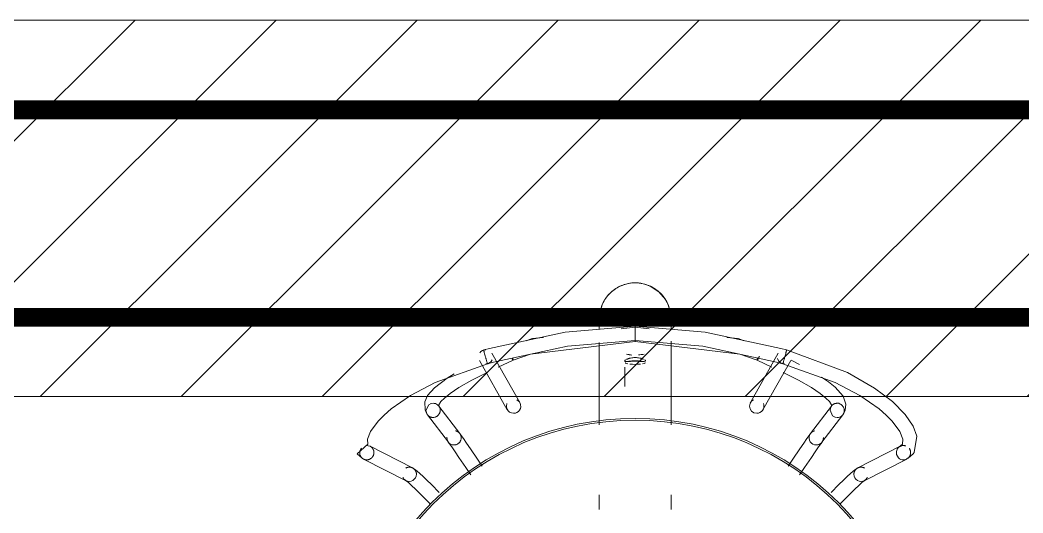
# Model space of a CAD drawing. Header units: millimetres. Extents: x -81374 to 485233, y -39075 to 157313.
# Drawn here: x 39264 to 40062, y -9991 to -9598 of the extents above; entities that cross this region are included whole.
import ezdxf
from ezdxf.enums import TextEntityAlignment as Align

# ---------------------------------------------------------------- set-up
doc = ezdxf.new("R2010")
doc.units = ezdxf.units.MM
doc.linetypes.add('HIDDEN', pattern=[0.375, 0.25, -0.125])
for name, color, linetype, lineweight in [('CB-AC CABLE TRAY', 213, 'Continuous', 15), ('COPPER PIPE ', 4, 'Continuous', 30), ('G-IMPT', 8, 'Continuous', 5)]:
    doc.layers.add(name, color=color, linetype=linetype, lineweight=lineweight)
doc.layers.add('M-HVAC VRV PIPE', color=152, linetype='Continuous')
doc.styles.get("Standard").update_dxf_attribs({"font": 'arial.ttf'})

# ---------------------------------------------------------------- blocks, each defined once
blk = doc.blocks.new('floor plan 1')
at = {"layer": 'G-IMPT', "color": 8, "ltscale": 500}
for p, q in [((18388.75, -29098.9, 0), (18388.75, -29087.24, 0)), ((18445.95, -29087.24, 0), (18445.95, -29098.9, 0)), ((18245.89, -29100.12, 0), (18252.4, -29093.6, 0)), ((18252.4, -29093.6, 0), (18254.36, -29091.58, 0)), ((18582.31, -29093.6, 0), (18580.35, -29091.58, 0)), ((18588.82, -29100.12, 0), (18582.31, -29093.6, 0)), ((18239.02, -29106.72, 0), (18242.65, -29103.29, 0)), ((18242.65, -29103.29, 0), (18245.89, -29100.12, 0)), ((18255.09, -29107.12, 0), (18261.35, -29100.81, 0)), ((18579.62, -29107.12, 0), (18573.36, -29100.81, 0)), ((18592.06, -29103.29, 0), (18588.82, -29100.12, 0)), ((18595.69, -29106.72, 0), (18592.06, -29103.29, 0)), ((18201.14, -29127.41, 0), (18234.94, -29110.18, 0)), ((18233.3, -29111.52, 0), (18232.84, -29112.08, 0)), ((18233.67, -29111.08, 0), (18233.3, -29111.52, 0)), ((18234.8, -29110.26, 0), (18233.67, -29111.08, 0)), ((18234.43, -29110.47, 0), (18236.56, -29108.9, 0)), ((18236.15, -29109.73, 0), (18234.8, -29110.26, 0)), ((18237.59, -29109.58, 0), (18236.15, -29109.73, 0)), ((18236.56, -29108.9, 0), (18239.02, -29106.72, 0)), ((18239.03, -29109.8, 0), (18237.59, -29109.58, 0)), ((18240.38, -29110.38, 0), (18239.03, -29109.8, 0)), ((18241.53, -29111.29, 0), (18240.38, -29110.38, 0)), ((18242.43, -29112.46, 0), (18241.53, -29111.29, 0)), ((18248.86, -29113.18, 0), (18251.45, -29110.69, 0)), ((18251.45, -29110.69, 0), (18255.09, -29107.12, 0)), ((18583.26, -29110.69, 0), (18579.62, -29107.12, 0)), ((18585.85, -29113.18, 0), (18583.26, -29110.69, 0)), ((18593.18, -29111.29, 0), (18592.28, -29112.46, 0)), ((18594.33, -29110.38, 0), (18593.18, -29111.29, 0)), ((18595.68, -29109.8, 0), (18594.33, -29110.38, 0)), ((18597.12, -29109.58, 0), (18595.68, -29109.8, 0)), ((18598.15, -29108.9, 0), (18595.69, -29106.72, 0)), ((18598.55, -29109.73, 0), (18597.12, -29109.58, 0)), ((18600.27, -29110.47, 0), (18598.15, -29108.9, 0)), ((18599.91, -29110.26, 0), (18598.55, -29109.73, 0)), ((18599.77, -29110.18, 0), (18633.57, -29127.41, 0)), ((18601.04, -29111.08, 0), (18599.91, -29110.26, 0)), ((18601.41, -29111.52, 0), (18601.04, -29111.08, 0)), ((18601.87, -29112.08, 0), (18601.41, -29111.52, 0)), ((18232.84, -29112.08, 0), (18232.41, -29112.81, 0)), ((18241.25, -29119.7, 0), (18242.44, -29118.87, 0)), ((18242.99, -29113.82, 0), (18242.43, -29112.46, 0)), ((18242.44, -29118.87, 0), (18245.55, -29116.24, 0)), ((18243.19, -29115.27, 0), (18242.99, -29113.82, 0)), ((18245.55, -29116.24, 0), (18248.86, -29113.18, 0)), ((18282.58, -29120.65, 0), (18286.54, -29114.79, 0)), ((18552.13, -29120.66, 0), (18548.17, -29114.79, 0)), ((18589.15, -29116.24, 0), (18585.85, -29113.18, 0)), ((18592.27, -29118.87, 0), (18589.15, -29116.24, 0)), ((18591.72, -29113.82, 0), (18591.52, -29115.27, 0)), ((18592.28, -29112.46, 0), (18591.72, -29113.82, 0)), ((18593.45, -29119.7, 0), (18592.27, -29118.87, 0)), ((18602.3, -29112.81, 0), (18601.87, -29112.08, 0)), ((18199.86, -29128.31, 0), (18200.93, -29127.53, 0)), ((18200.93, -29127.53, 0), (18202.17, -29127.01, 0)), ((18202.17, -29127.01, 0), (18203.49, -29126.81, 0)), ((18203.49, -29126.81, 0), (18204.81, -29126.93, 0)), ((18204.81, -29126.93, 0), (18205.78, -29127.14, 0)), ((18205.78, -29127.14, 0), (18206.83, -29127.66, 0)), ((18240.15, -29120.37, 0), (18206.34, -29137.6, 0)), ((18240.65, -29120.08, 0), (18241.25, -29119.7, 0)), ((18277.04, -29128.8, 0), (18282.58, -29120.65, 0)), ((18286.27, -29135.56, 0), (18291.91, -29127.27, 0)), ((18291.91, -29127.27, 0), (18295.64, -29121.77, 0)), ((18542.8, -29127.28, 0), (18539.07, -29121.77, 0)), ((18548.44, -29135.57, 0), (18542.8, -29127.28, 0)), ((18557.67, -29128.8, 0), (18552.13, -29120.66, 0)), ((18594.06, -29120.08, 0), (18593.45, -29119.7, 0)), ((18628.37, -29137.6, 0), (18594.56, -29120.37, 0)), ((18193.06, -29145.81, 0), (18195.27, -29132.56, 0)), ((18195.27, -29132.56, 0), (18196.04, -29131.67, 0)), ((18199.96, -29128.22, 0), (18196.04, -29131.67, 0)), ((18206.83, -29127.66, 0), (18207.64, -29128.44, 0)), ((18207.64, -29128.44, 0), (18208.56, -29129.62, 0)), ((18208.73, -29135.23, 0), (18208.24, -29136.01, 0)), ((18208.56, -29129.62, 0), (18209.19, -29131.09, 0)), ((18209.1, -29134.37, 0), (18208.73, -29135.23, 0)), ((18209.32, -29133.45, 0), (18209.1, -29134.37, 0)), ((18209.19, -29131.09, 0), (18209.39, -29132.5, 0)), ((18209.39, -29132.5, 0), (18209.32, -29133.45, 0)), ((18271.34, -29137.08, 0), (18273.99, -29133.26, 0)), ((18273.99, -29133.26, 0), (18277.04, -29128.8, 0)), ((18283.17, -29140.09, 0), (18286.27, -29135.56, 0)), ((18551.55, -29140.1, 0), (18548.44, -29135.57, 0)), ((18560.73, -29133.26, 0), (18557.67, -29128.8, 0)), ((18563.37, -29137.08, 0), (18560.73, -29133.26, 0)), ((18638.67, -29131.67, 0), (18630.25, -29139.4, 0)), ((18638.67, -29131.67, 0), (18634.75, -29128.22, 0)), ((18634.85, -29128.31, 0), (18635.38, -29128.88, 0)), ((18635.38, -29128.88, 0), (18635.81, -29129.51, 0)), ((18636.49, -29133.99, 0), (18635.62, -29135.95, 0)), ((18635.81, -29129.51, 0), (18636.16, -29130.21, 0)), ((18636.16, -29130.21, 0), (18636.42, -29130.95, 0)), ((18636.42, -29130.95, 0), (18636.57, -29131.73, 0)), ((18636.62, -29132.51, 0), (18636.49, -29133.99, 0)), ((18636.57, -29131.73, 0), (18636.62, -29132.51, 0)), ((18204.25, -29143.36, 0), (18204.46, -29139.4, 0)), ((18206.68, -29149.36, 0), (18204.25, -29143.36, 0)), ((18207.48, -29136.83, 0), (18204.46, -29139.4, 0)), ((18208.24, -29136.01, 0), (18207.62, -29136.7, 0)), ((18251.95, -29162.77, 0), (18268.62, -29140.89, 0)), ((18268.58, -29140.95, 0), (18271.34, -29137.08, 0)), ((18274.57, -29138.87, 0), (18273.19, -29138.68, 0)), ((18275.86, -29139.4, 0), (18274.57, -29138.87, 0)), ((18277, -29140.21, 0), (18275.86, -29139.4, 0)), ((18277.91, -29141.27, 0), (18277, -29140.21, 0)), ((18278.53, -29142.53, 0), (18277.91, -29141.27, 0)), ((18278.84, -29143.88, 0), (18278.53, -29142.53, 0)), ((18280.58, -29143.82, 0), (18283.17, -29140.09, 0)), ((18554.13, -29143.83, 0), (18551.55, -29140.1, 0)), ((18562.23, -29138.72, 0), (18561.52, -29138.68, 0)), ((18562.92, -29138.83, 0), (18562.23, -29138.72, 0)), ((18563.59, -29139.03, 0), (18562.92, -29138.83, 0)), ((18566.13, -29140.95, 0), (18563.37, -29137.08, 0)), ((18564.23, -29139.31, 0), (18563.59, -29139.03, 0)), ((18564.83, -29139.67, 0), (18564.23, -29139.31, 0)), ((18565.38, -29140.12, 0), (18564.83, -29139.67, 0)), ((18565.87, -29140.62, 0), (18565.38, -29140.12, 0)), ((18566.23, -29141.08, 0), (18565.87, -29140.62, 0)), ((18566.09, -29140.89, 0), (18582.76, -29162.77, 0)), ((18566.76, -29142.07, 0), (18566.23, -29141.08, 0)), ((18567.15, -29143.4, 0), (18566.76, -29142.07, 0)), ((18567.18, -29144.77, 0), (18567.15, -29143.4, 0)), ((18628.34, -29137.59, 0), (18627.09, -29136.7, 0)), ((18628.03, -29149.36, 0), (18630.46, -29143.36, 0)), ((18629.81, -29138.1, 0), (18628.34, -29137.59, 0)), ((18631.36, -29138.19, 0), (18629.81, -29138.1, 0)), ((18630.46, -29143.36, 0), (18630.25, -29139.4, 0)), ((18635.62, -29135.95, 0), (18635.34, -29136.11, 0)), ((18196.05, -29153.76, 0), (18193.06, -29145.81, 0)), ((18212.79, -29157.6, 0), (18206.68, -29149.36, 0)), ((18277.76, -29147.77, 0), (18261.06, -29169.69, 0)), ((18274.43, -29149.87, 0), (18275.04, -29149.71, 0)), ((18275.04, -29149.71, 0), (18275.62, -29149.49, 0)), ((18275.62, -29149.49, 0), (18276.17, -29149.2, 0)), ((18276.17, -29149.2, 0), (18276.69, -29148.85, 0)), ((18276.69, -29148.85, 0), (18277.16, -29148.44, 0)), ((18277.16, -29148.44, 0), (18277.59, -29147.98, 0)), ((18277.59, -29147.98, 0), (18277.89, -29147.59, 0)), ((18277.8, -29147.72, 0), (18278.89, -29146.23, 0)), ((18277.89, -29147.59, 0), (18278.43, -29146.57, 0)), ((18278.43, -29146.57, 0), (18278.81, -29145.25, 0)), ((18278.81, -29145.25, 0), (18278.84, -29143.88, 0)), ((18278.89, -29146.23, 0), (18280.58, -29143.82, 0)), ((18555.82, -29146.23, 0), (18554.13, -29143.83, 0)), ((18556.91, -29147.72, 0), (18555.82, -29146.23, 0)), ((18573.65, -29169.69, 0), (18556.95, -29147.77, 0)), ((18621.92, -29157.6, 0), (18628.03, -29149.36, 0)), ((18202.3, -29162.96, 0), (18196.05, -29153.76, 0)), ((18217.43, -29162.34, 0), (18212.79, -29157.6, 0)), ((18388.75, -29221.5, 0), (18388.75, -29154.63, 0)), ((18445.95, -29154.63, 0), (18445.95, -29220.34, 0)), ((18617.28, -29162.34, 0), (18621.92, -29157.6, 0)), ((18212.54, -29173.34, 0), (18202.3, -29162.96, 0)), ((18223.17, -29167.33, 0), (18217.43, -29162.34, 0)), ((18238.42, -29177.96, 0), (18223.17, -29167.33, 0)), ((18249.5, -29171.26, 0), (18250.17, -29166.38, 0)), ((18250.17, -29166.38, 0), (18251.2, -29164.11, 0)), ((18251.2, -29164.11, 0), (18251.25, -29163.98, 0)), ((18251.8, -29162.98, 0), (18252.37, -29162.28, 0)), ((18252.37, -29162.28, 0), (18253.06, -29161.67, 0)), ((18253.06, -29161.67, 0), (18253.84, -29161.19, 0)), ((18253.84, -29161.19, 0), (18254.69, -29160.84, 0)), ((18254.69, -29160.84, 0), (18255.58, -29160.64, 0)), ((18255.58, -29160.64, 0), (18256.51, -29160.58, 0)), ((18256.51, -29160.58, 0), (18258.46, -29160.72, 0)), ((18258.46, -29160.72, 0), (18258.02, -29160.71, 0)), ((18258.02, -29160.71, 0), (18260.12, -29161.97, 0)), ((18260.12, -29161.97, 0), (18262.18, -29166.39, 0)), ((18262.18, -29166.39, 0), (18261.21, -29169.48, 0)), ((18293.4, -29206.06, 0), (18315.59, -29166.79, 0)), ((18315.95, -29166.23, 0), (18315.3, -29167.38, 0)), ((18316.84, -29165.27, 0), (18315.95, -29166.23, 0)), ((18317.96, -29164.53, 0), (18316.84, -29165.27, 0)), ((18319.24, -29164.07, 0), (18317.96, -29164.53, 0)), ((18320.57, -29163.92, 0), (18319.24, -29164.07, 0)), ((18322.79, -29164.38, 0), (18320.57, -29163.92, 0)), ((18324.61, -29165.62, 0), (18322.79, -29164.38, 0)), ((18325.83, -29167.44, 0), (18324.61, -29165.62, 0)), ((18326.28, -29169.66, 0), (18325.83, -29167.44, 0)), ((18519.12, -29166.79, 0), (18541.31, -29206.06, 0)), ((18519.85, -29169.56, 0), (18519.41, -29167.38, 0)), ((18583.88, -29166.17, 0), (18581.56, -29170.71, 0)), ((18582.91, -29162.98, 0), (18583.88, -29166.17, 0)), ((18583.46, -29163.98, 0), (18584.63, -29166.63, 0)), ((18584.63, -29166.63, 0), (18584.86, -29173.11, 0)), ((18596.29, -29177.96, 0), (18611.53, -29167.33, 0)), ((18611.53, -29167.33, 0), (18617.28, -29162.34, 0)), ((18226.67, -29184.05, 0), (18212.54, -29173.34, 0)), ((18251.86, -29177.61, 0), (18249.5, -29171.26, 0)), ((18260.88, -29170.07, 0), (18261.76, -29168.48, 0)), ((18262.73, -29173.19, 0), (18260.88, -29170.07, 0)), ((18265.5, -29176.04, 0), (18262.73, -29173.19, 0)), ((18325.55, -29172.42, 0), (18303.36, -29211.69, 0)), ((18325.84, -29171.83, 0), (18326.28, -29169.66, 0)), ((18508.87, -29171.83, 0), (18509.52, -29172.98, 0)), ((18531.35, -29211.69, 0), (18509.16, -29172.42, 0)), ((18509.52, -29172.98, 0), (18510.42, -29173.94, 0)), ((18510.42, -29173.94, 0), (18511.54, -29174.69, 0)), ((18519.4, -29171.77, 0), (18519.85, -29169.56, 0)), ((18569.21, -29176.04, 0), (18571.98, -29173.19, 0)), ((18571.98, -29173.19, 0), (18573.83, -29170.08, 0)), ((18573.07, -29168.77, 0), (18572.96, -29168.49, 0)), ((18573.83, -29170.08, 0), (18573.07, -29168.77, 0)), ((18574.07, -29170.18, 0), (18573.5, -29169.48, 0)), ((18574.76, -29170.78, 0), (18574.07, -29170.18, 0)), ((18575.54, -29171.27, 0), (18574.76, -29170.78, 0)), ((18576.39, -29171.61, 0), (18575.54, -29171.27, 0)), ((18577.28, -29171.82, 0), (18576.39, -29171.61, 0)), ((18578.21, -29171.88, 0), (18577.28, -29171.82, 0)), ((18580.14, -29171.74, 0), (18578.21, -29171.88, 0)), ((18581.56, -29170.71, 0), (18579.88, -29171.74, 0)), ((18579.88, -29171.74, 0), (18580.14, -29171.74, 0)), ((18584.86, -29173.11, 0), (18582.59, -29178.03, 0)), ((18258.14, -29188.38, 0), (18238.42, -29177.96, 0)), ((18258.16, -29184.82, 0), (18251.86, -29177.61, 0)), ((18270.12, -29179.76, 0), (18265.5, -29176.04, 0)), ((18277, -29184.38, 0), (18270.12, -29179.76, 0)), ((18557.71, -29184.38, 0), (18564.59, -29179.76, 0)), ((18564.59, -29179.76, 0), (18569.21, -29176.04, 0)), ((18576.57, -29188.38, 0), (18596.29, -29177.96, 0)), ((18582.59, -29178.03, 0), (18577.17, -29184.26, 0)), ((18248.28, -29196.37, 0), (18226.67, -29184.05, 0)), ((18299.88, -29203.36, 0), (18258.14, -29188.38, 0)), ((18263.34, -29188.97, 0), (18258.16, -29184.82, 0)), ((18269.03, -29192.81, 0), (18263.34, -29188.97, 0)), ((18287.23, -29190.28, 0), (18277, -29184.38, 0)), ((18299.43, -29196.54, 0), (18287.23, -29190.28, 0)), ((18425.7, -29185.14, 0), (18425.7, -29200.78, 0)), ((18534.83, -29203.36, 0), (18576.57, -29188.38, 0)), ((18535.28, -29196.54, 0), (18547.47, -29190.28, 0)), ((18547.47, -29190.28, 0), (18557.71, -29184.38, 0)), ((18577.17, -29184.26, 0), (18567.06, -29191.97, 0)), ((18296.87, -29214.4, 0), (18248.28, -29196.37, 0)), ((18567.06, -29191.97, 0), (18561.45, -29195.43, 0)), ((18293.19, -29206.22, 0), (18286.6, -29202.8, 0)), ((18304.69, -29204.55, 0), (18299.88, -29203.36, 0)), ((18363.47, -29217.32, 0), (18304.69, -29204.55, 0)), ((18320.24, -29206.13, 0), (18308.59, -29200.76, 0)), ((18333.93, -29210.94, 0), (18320.24, -29206.13, 0)), ((18471.24, -29217.32, 0), (18530.02, -29204.55, 0)), ((18500.78, -29210.94, 0), (18514.47, -29206.13, 0)), ((18514.47, -29206.13, 0), (18526.44, -29200.61, 0)), ((18530.02, -29204.55, 0), (18534.83, -29203.36, 0)), ((18301.41, -29215.52, 0), (18296.87, -29214.4, 0)), ((18417.35, -29221.03, 0), (18333.93, -29210.94, 0)), ((18417.35, -29221.03, 0), (18500.78, -29210.94, 0)), ((18533.29, -29215.52, 0), (18537.84, -29214.4, 0)), ((18361.72, -29228.63, 0), (18301.41, -29215.52, 0)), ((18335.35, -29223.41, 0), (18330.53, -29221.74, 0)), ((18344.31, -29224.4, 0), (18335.35, -29223.41, 0)), ((18417.35, -29221.95, 0), (18363.47, -29217.32, 0)), ((18417.35, -29221.95, 0), (18471.24, -29217.32, 0)), ((18472.99, -29228.63, 0), (18533.29, -29215.52, 0)), ((18490.4, -29224.4, 0), (18499.36, -29223.41, 0)), ((18499.36, -29223.41, 0), (18504.18, -29221.74, 0)), ((18417.35, -29233.39, 0), (18361.72, -29228.63, 0)), ((18388.75, -29239.04, 0), (18388.75, -29231.08, 0)), ((18417.35, -29232.47, 0), (18406.12, -29231.23, 0)), ((18417.35, -29233.39, 0), (18472.99, -29228.63, 0)), ((18417.35, -29232.47, 0), (18428.59, -29231.23, 0)), ((18445.95, -29230.89, 0), (18445.95, -29239.04, 0)), ((18389.05, -29243.18, 0), (18388.76, -29239.04, 0)), ((18445.66, -29243.18, 0), (18445.94, -29239.05, 0)), ((18391.37, -29251.09, 0), (18389.05, -29243.18, 0)), ((18443.35, -29251.05, 0), (18445.66, -29243.18, 0)), ((18393.28, -29254.61, 0), (18391.37, -29251.09, 0)), ((18398.47, -29260.7, 0), (18393.28, -29254.61, 0)), ((18439, -29257.88, 0), (18441.43, -29254.61, 0)), ((18441.43, -29254.61, 0), (18443.35, -29251.05, 0)), ((18405.29, -29265.18, 0), (18398.47, -29260.7, 0)), ((18429.39, -29265.19, 0), (18432.94, -29263.21, 0)), ((18432.94, -29263.21, 0), (18436.17, -29260.75, 0)), ((18436.17, -29260.75, 0), (18439, -29257.88, 0)), ((18408.99, -29266.61, 0), (18405.29, -29265.18, 0)), ((18412.96, -29267.52, 0), (18408.99, -29266.61, 0)), ((18417.35, -29267.87, 0), (18412.96, -29267.52, 0)), ((18417.35, -29267.87, 0), (18421.69, -29267.53, 0)), ((18421.69, -29267.53, 0), (18425.69, -29266.62, 0)), ((18425.69, -29266.62, 0), (18429.39, -29265.19, 0))]:
    blk.add_line(p, q, dxfattribs=at)
for radius in [228.8, 228.8, 227.37]:
    blk.add_arc((18417.35, -28931.02, 0), radius, 180, 0, dxfattribs=at)
at = {"layer": 'G-IMPT', "color": 8, "ltscale": 500, "extrusion": (0, 0, -1)}
for centre, major_axis, ratio, start_param, end_param in [((18320.57, -29169.61, 0), (4.98, -2.81), 0.992436, 2.248945, 3.041791), ((18514.14, -29169.61, 0), (-4.98, -2.81), 0.992436, 0.099802, 2.081916), ((18514.14, -29169.61, 0), (-4.98, -2.81), 0.992436, 2.081916, 3.241394), ((18320.57, -29169.61, 0), (4.98, -2.81), 0.992436, 6.183384, 6.879071), ((18298.38, -29208.88, 0), (4.98, -2.81), 0.992436, 4.201269, 5.531684), ((18417.35, -29204.33, 0), (8.35, 0), 0.173648, 3.403392, 3.926991), ((18417.35, -29204.33, 0), (8.35, 0), 0.173648, 0.261799, 2.879793), ((18417.35, -29204.33, 0), (8.35, 0), 0.173648, 4.18879, 5.235988), ((18417.35, -29204.33, 0), (8.35, 0), 0.173648, 5.497787, 6.021386), ((18536.33, -29208.88, 0), (-4.98, -2.81), 0.992436, 0.957956, 2.081916), ((18536.33, -29208.88, 0), (-4.98, -2.81), 0.992436, 4.258135, 5.223509)]:
    blk.add_ellipse(centre, major_axis=major_axis, ratio=ratio, start_param=start_param, end_param=end_param, dxfattribs=at)
at = {"layer": 'G-IMPT', "color": 8, "ltscale": 500}
for points, knots in [([(18241.43, -29119.47, 0), (18241.26, -29119.62, 0), (18241, -29119.84, 0), (18240.61, -29120.11, 0), (18240.31, -29120.29, 0), (18239.98, -29120.46, 0), (18239.64, -29120.6, 0), (18239.3, -29120.72, 0), (18238.94, -29120.82, 0), (18238.59, -29120.9, 0), (18238.23, -29120.95, 0), (18237.87, -29120.98, 0), (18237.51, -29120.98, 0), (18237.14, -29120.96, 0), (18236.78, -29120.92, 0), (18236.42, -29120.85, 0), (18236.06, -29120.76, 0), (18235.71, -29120.65, 0), (18235.25, -29120.47, 0), (18234.92, -29120.31, 0), (18234.71, -29120.18, 0)], [0, 0, 0, 0, 0.0555556, 0.0833333, 0.1111111, 0.1388889, 0.1666667, 0.1944444, 0.2222222, 0.25, 0.2777778, 0.3055556, 0.3333333, 0.3611111, 0.3888889, 0.4166667, 0.4444444, 0.4722222, 0.5, 0.5555556, 0.5555556, 0.5555556, 0.5555556]), ([(18243.19, -29115.28, 0), (18243.2, -29115.56, 0), (18243.17, -29115.98, 0), (18243.08, -29116.5, 0), (18243, -29116.84, 0), (18242.9, -29117.17, 0), (18242.79, -29117.48, 0), (18242.65, -29117.8, 0), (18242.51, -29118.06, 0), (18242.36, -29118.32, 0), (18242.22, -29118.52, 0), (18242.09, -29118.69, 0), (18241.94, -29118.86, 0), (18241.78, -29119.05, 0), (18241.63, -29119.22, 0), (18241.51, -29119.37, 0), (18241.45, -29119.44, 0), (18241.43, -29119.47, 0)], [0, 0, 0, 0, 0.166667, 0.25, 0.3125, 0.375, 0.458333, 0.510417, 0.583333, 0.635417, 0.6875, 0.729167, 0.770833, 0.822917, 0.895833, 0.958333, 1, 1, 1, 1]), ([(18593.28, -29119.47, 0), (18593.26, -29119.44, 0), (18593.2, -29119.37, 0), (18593.08, -29119.24, 0), (18592.94, -29119.06, 0), (18592.78, -29118.88, 0), (18592.62, -29118.69, 0), (18592.48, -29118.52, 0), (18592.35, -29118.32, 0), (18592.2, -29118.08, 0), (18592.06, -29117.81, 0), (18591.92, -29117.5, 0), (18591.81, -29117.17, 0), (18591.71, -29116.84, 0), (18591.63, -29116.5, 0), (18591.56, -29116.12, 0), (18591.52, -29115.7, 0), (18591.51, -29115.42, 0), (18591.52, -29115.28, 0)], [0, 0, 0, 0, 0.041667, 0.104167, 0.161458, 0.229167, 0.270833, 0.3125, 0.364583, 0.416667, 0.479167, 0.541667, 0.625, 0.6875, 0.75, 0.833333, 0.916667, 1, 1, 1, 1]), ([(18600, -29120.18, 0), (18599.79, -29120.31, 0), (18599.46, -29120.47, 0), (18599, -29120.65, 0), (18598.64, -29120.76, 0), (18598.29, -29120.85, 0), (18597.93, -29120.92, 0), (18597.57, -29120.96, 0), (18597.2, -29120.98, 0), (18596.84, -29120.98, 0), (18596.48, -29120.95, 0), (18596.12, -29120.9, 0), (18595.76, -29120.82, 0), (18595.41, -29120.72, 0), (18595.06, -29120.6, 0), (18594.73, -29120.46, 0), (18594.4, -29120.29, 0), (18594.1, -29120.11, 0), (18593.71, -29119.84, 0), (18593.44, -29119.62, 0), (18593.28, -29119.47, 0)], [0.4444444, 0.4444444, 0.4444444, 0.4444444, 0.5, 0.5277778, 0.5555556, 0.5833333, 0.6111111, 0.6388889, 0.6666667, 0.6944444, 0.7222222, 0.75, 0.7777778, 0.8055556, 0.8333333, 0.8611111, 0.8888889, 0.9166667, 0.9444444, 1, 1, 1, 1]), ([(18634.85, -29128.32, 0), (18634.7, -29128.17, 0), (18634.45, -29127.96, 0), (18634.1, -29127.72, 0), (18633.82, -29127.54, 0), (18633.53, -29127.39, 0), (18633.23, -29127.25, 0), (18632.92, -29127.13, 0), (18632.6, -29127.02, 0), (18632.28, -29126.94, 0), (18631.96, -29126.88, 0), (18631.66, -29126.84, 0), (18631.39, -29126.81, 0), (18631.06, -29126.8, 0), (18630.69, -29126.82, 0), (18630.33, -29126.85, 0), (18630.02, -29126.9, 0), (18629.73, -29126.95, 0), (18629.43, -29127.01, 0), (18629.18, -29127.06, 0), (18628.95, -29127.14, 0), (18628.79, -29127.23, 0), (18628.7, -29127.33, 0), (18628.59, -29127.42, 0), (18628.44, -29127.53, 0), (18628.15, -29127.7, 0), (18627.72, -29127.94, 0), (18627.33, -29128.22, 0), (18627.08, -29128.42, 0), (18626.89, -29128.61, 0), (18626.68, -29128.84, 0), (18626.48, -29129.11, 0), (18626.3, -29129.37, 0), (18626.15, -29129.63, 0), (18625.96, -29129.96, 0), (18625.77, -29130.34, 0), (18625.61, -29130.76, 0), (18625.5, -29131.12, 0), (18625.42, -29131.48, 0), (18625.34, -29131.94, 0), (18625.32, -29132.28, 0), (18625.32, -29132.51, 0)], [0, 0, 0, 0, 0.05, 0.075, 0.1, 0.125, 0.15, 0.175, 0.2, 0.225, 0.25, 0.275, 0.29375, 0.3125, 0.35, 0.375, 0.39375, 0.425, 0.45, 0.475, 0.5, 0.525, 0.55, 0.575, 0.59375, 0.6125, 0.65, 0.675, 0.6875, 0.703125, 0.725, 0.75, 0.775, 0.79375, 0.8125, 0.85, 0.875, 0.9, 0.925, 0.95, 1, 1, 1, 1]), ([(18198.09, -29132.51, 0), (18198.09, -29132.61, 0), (18198.08, -29132.83, 0), (18198.1, -29133.2, 0), (18198.15, -29133.61, 0), (18198.22, -29133.96, 0), (18198.31, -29134.28, 0), (18198.42, -29134.64, 0), (18198.62, -29135.12, 0), (18198.86, -29135.55, 0), (18199.03, -29135.82, 0), (18199.1, -29135.92, 0), (18199.14, -29135.96, 0)], [0, 0, 0, 0, 0.0277778, 0.0555556, 0.0833333, 0.1111111, 0.125, 0.1388889, 0.1666667, 0.1944444, 0.2083333, 0.2222222, 0.2222222, 0.2222222, 0.2222222]), ([(18199.85, -29128.32, 0), (18199.76, -29128.41, 0), (18199.6, -29128.57, 0), (18199.38, -29128.81, 0), (18199.18, -29129.06, 0), (18199, -29129.33, 0), (18198.84, -29129.6, 0), (18198.69, -29129.89, 0), (18198.54, -29130.21, 0), (18198.4, -29130.58, 0), (18198.28, -29130.95, 0), (18198.19, -29131.34, 0), (18198.11, -29131.85, 0), (18198.09, -29132.25, 0), (18198.09, -29132.51, 0)], [0, 0, 0, 0, 0.083333, 0.145833, 0.208333, 0.291667, 0.354167, 0.416667, 0.5, 0.583333, 0.666667, 0.75, 0.833333, 1, 1, 1, 1]), ([(18625.32, -29132.51, 0), (18625.31, -29132.82, 0), (18625.35, -29133.29, 0), (18625.45, -29133.83, 0), (18625.53, -29134.14, 0), (18625.6, -29134.36, 0), (18625.68, -29134.59, 0), (18625.77, -29134.8, 0), (18625.87, -29135.02, 0), (18625.97, -29135.23, 0), (18626.08, -29135.43, 0), (18626.2, -29135.63, 0), (18626.32, -29135.82, 0), (18626.46, -29136.01, 0), (18626.6, -29136.19, 0), (18626.8, -29136.42, 0), (18626.97, -29136.59, 0), (18627.08, -29136.69, 0)], [0, 0, 0, 0, 0.2, 0.3, 0.35, 0.4, 0.45, 0.5, 0.55, 0.6, 0.65, 0.7, 0.75, 0.8, 0.85, 0.9, 1, 1, 1, 1]), ([(18201.93, -29137.88, 0), (18201.99, -29137.91, 0), (18202.23, -29137.98, 0), (18202.61, -29138.08, 0), (18203.05, -29138.16, 0), (18203.43, -29138.2, 0), (18203.81, -29138.21, 0), (18204.32, -29138.2, 0), (18204.95, -29138.11, 0), (18205.58, -29137.93, 0), (18206.05, -29137.74, 0), (18206.52, -29137.52, 0), (18207.06, -29137.19, 0), (18207.44, -29136.87, 0), (18207.63, -29136.69, 0)], [0.5555556, 0.5555556, 0.5555556, 0.5555556, 0.5694444, 0.6111111, 0.6388889, 0.6666667, 0.6944444, 0.7222222, 0.7777778, 0.8333333, 0.8611111, 0.8888889, 0.9444444, 1, 1, 1, 1]), ([(18267.53, -29144.74, 0), (18267.52, -29144.63, 0), (18267.5, -29144.4, 0), (18267.5, -29144.05, 0), (18267.52, -29143.71, 0), (18267.56, -29143.37, 0), (18267.63, -29143.02, 0), (18267.73, -29142.67, 0), (18267.83, -29142.37, 0), (18267.93, -29142.11, 0), (18268.04, -29141.87, 0), (18268.18, -29141.57, 0), (18268.34, -29141.29, 0), (18268.46, -29141.11, 0), (18268.51, -29141.04, 0)], [0.6666667, 0.6666667, 0.6666667, 0.6666667, 0.6944444, 0.7222222, 0.75, 0.7777778, 0.8055556, 0.8333333, 0.8611111, 0.8819444, 0.9027778, 0.9305556, 0.9722222, 1, 1, 1, 1]), ([(18268.51, -29141.04, 0), (18268.56, -29140.97, 0), (18268.65, -29140.85, 0), (18268.8, -29140.66, 0), (18268.97, -29140.48, 0), (18269.15, -29140.29, 0), (18269.35, -29140.1, 0), (18269.55, -29139.93, 0), (18269.83, -29139.7, 0), (18270.12, -29139.51, 0), (18270.42, -29139.34, 0), (18270.67, -29139.21, 0), (18271.12, -29139.02, 0), (18271.73, -29138.83, 0), (18272.48, -29138.7, 0), (18272.95, -29138.68, 0), (18273.19, -29138.69, 0)], [0, 0, 0, 0, 0.0625, 0.109375, 0.15625, 0.203125, 0.246094, 0.296875, 0.34375, 0.4375, 0.484375, 0.53125, 0.59375, 0.75, 0.875, 1, 1, 1, 1]), ([(18556.85, -29147.63, 0), (18556.8, -29147.56, 0), (18556.7, -29147.4, 0), (18556.55, -29147.15, 0), (18556.42, -29146.91, 0), (18556.32, -29146.67, 0), (18556.19, -29146.37, 0), (18556.07, -29146.01, 0), (18555.96, -29145.61, 0), (18555.9, -29145.26, 0), (18555.86, -29144.92, 0), (18555.84, -29144.58, 0), (18555.84, -29144.24, 0), (18555.87, -29143.89, 0), (18555.91, -29143.55, 0), (18556, -29143.1, 0), (18556.16, -29142.54, 0), (18556.43, -29141.89, 0), (18556.78, -29141.27, 0), (18557.2, -29140.71, 0), (18557.69, -29140.21, 0), (18558.24, -29139.76, 0), (18558.84, -29139.39, 0), (18559.37, -29139.13, 0), (18559.8, -29138.97, 0), (18560.14, -29138.87, 0), (18560.48, -29138.79, 0), (18560.94, -29138.71, 0), (18561.29, -29138.69, 0), (18561.52, -29138.69, 0)], [0, 0, 0, 0, 0.027778, 0.055556, 0.083333, 0.104167, 0.125, 0.166667, 0.194444, 0.222222, 0.25, 0.277778, 0.305556, 0.333333, 0.361111, 0.388889, 0.444444, 0.5, 0.555556, 0.611111, 0.666667, 0.722222, 0.777778, 0.833333, 0.861111, 0.888889, 0.916667, 0.944444, 1, 1, 1, 1]), ([(18560.28, -29149.87, 0), (18560.18, -29149.85, 0), (18559.98, -29149.8, 0), (18559.68, -29149.71, 0), (18559.39, -29149.61, 0), (18559.1, -29149.5, 0), (18558.85, -29149.37, 0), (18558.63, -29149.25, 0), (18558.4, -29149.12, 0), (18558.17, -29148.96, 0), (18557.94, -29148.79, 0), (18557.74, -29148.62, 0), (18557.57, -29148.46, 0), (18557.4, -29148.29, 0), (18557.21, -29148.09, 0), (18557.02, -29147.86, 0), (18556.9, -29147.71, 0), (18556.85, -29147.63, 0)], [0.2222222, 0.2222222, 0.2222222, 0.2222222, 0.2777778, 0.3333333, 0.3888889, 0.4444444, 0.5, 0.5416667, 0.5833333, 0.6388889, 0.6944444, 0.7361111, 0.7777778, 0.8194444, 0.8611111, 0.9166667, 1, 1, 1, 1]), ([(18251.83, -29162.93, 0), (18251.74, -29163.06, 0), (18251.53, -29163.38, 0), (18251.26, -29163.93, 0), (18251.06, -29164.48, 0), (18250.94, -29164.95, 0), (18250.87, -29165.37, 0), (18250.83, -29165.75, 0), (18250.82, -29166.13, 0), (18250.84, -29166.68, 0), (18250.98, -29167.46, 0), (18251.25, -29168.28, 0), (18251.67, -29169.08, 0), (18252.2, -29169.8, 0), (18252.99, -29170.58, 0), (18253.74, -29171.06, 0), (18254.21, -29171.31, 0), (18254.48, -29171.44, 0), (18254.73, -29171.56, 0), (18254.88, -29171.65, 0), (18254.93, -29171.72, 0), (18255.03, -29171.79, 0), (18254.74, -29171.76, 0), (18254.44, -29171.71, 0), (18254.67, -29171.78, 0), (18255.21, -29171.87, 0), (18255.77, -29171.91, 0), (18256.24, -29171.9, 0), (18256.5, -29171.88, 0)], [0, 0, 0, 0, 0.05, 0.1, 0.125, 0.15, 0.175, 0.1875, 0.2, 0.225, 0.25, 0.275, 0.3, 0.325, 0.35, 0.4, 0.425, 0.45, 0.475, 0.525, 0.575, 0.6375, 0.7, 0.75, 0.85, 0.9, 0.95, 1, 1, 1, 1]), ([(18578.2, -29160.58, 0), (18577.78, -29160.58, 0), (18577.15, -29160.66, 0), (18576.46, -29160.87, 0), (18576.07, -29161.03, 0), (18575.79, -29161.16, 0), (18575.52, -29161.3, 0), (18575.18, -29161.51, 0), (18574.61, -29161.93, 0), (18573.88, -29162.64, 0), (18573.29, -29163.47, 0), (18572.94, -29164.2, 0), (18572.73, -29164.78, 0), (18572.59, -29165.39, 0), (18572.52, -29166.03, 0), (18572.53, -29166.66, 0), (18572.6, -29167.29, 0), (18572.74, -29167.89, 0), (18573, -29168.66, 0), (18573.3, -29169.19, 0), (18573.53, -29169.52, 0)], [0, 0, 0, 0, 0.1, 0.15, 0.175, 0.2, 0.225, 0.25, 0.3, 0.4, 0.5, 0.55, 0.6, 0.65, 0.7, 0.75, 0.8, 0.85, 0.9, 1, 1, 1, 1]), ([(18582.88, -29162.93, 0), (18582.8, -29162.82, 0), (18582.67, -29162.64, 0), (18582.47, -29162.42, 0), (18582.32, -29162.26, 0), (18582.16, -29162.1, 0), (18581.98, -29161.94, 0), (18581.81, -29161.79, 0), (18581.62, -29161.65, 0), (18581.44, -29161.52, 0), (18581.25, -29161.4, 0), (18581.05, -29161.28, 0), (18580.85, -29161.17, 0), (18580.64, -29161.08, 0), (18580.37, -29160.96, 0), (18579.87, -29160.78, 0), (18579.12, -29160.61, 0), (18578.51, -29160.57, 0), (18578.2, -29160.58, 0)], [0, 0, 0, 0, 0.083333, 0.125, 0.166667, 0.208333, 0.25, 0.291667, 0.333333, 0.375, 0.416667, 0.458333, 0.5, 0.541667, 0.583333, 0.666667, 0.833333, 1, 1, 1, 1]), ([(18256.5, -29171.88, 0), (18256.81, -29171.88, 0), (18257.42, -29171.84, 0), (18258.17, -29171.67, 0), (18258.67, -29171.5, 0), (18258.94, -29171.38, 0), (18259.15, -29171.28, 0), (18259.35, -29171.17, 0), (18259.55, -29171.06, 0), (18259.74, -29170.94, 0), (18259.92, -29170.81, 0), (18260.11, -29170.66, 0), (18260.28, -29170.52, 0), (18260.46, -29170.36, 0), (18260.62, -29170.2, 0), (18260.77, -29170.04, 0), (18260.96, -29169.81, 0), (18261.1, -29169.64, 0), (18261.18, -29169.52, 0)], [0, 0, 0, 0, 0.166667, 0.333333, 0.416667, 0.458333, 0.5, 0.541667, 0.583333, 0.625, 0.666667, 0.708333, 0.75, 0.791667, 0.833333, 0.875, 0.916667, 1, 1, 1, 1]), ([(18296.99, -29213.52, 0), (18297.02, -29213.34, 0), (18297.1, -29212.96, 0), (18297.33, -29212.01, 0), (18297.69, -29210.56, 0), (18298.12, -29208.93, 0), (18298.48, -29207.65, 0), (18298.74, -29206.72, 0), (18299, -29205.86, 0), (18299.23, -29205.1, 0), (18299.44, -29204.45, 0), (18299.67, -29203.76, 0), (18299.79, -29203.48, 0), (18299.84, -29203.4, 0)], [0, 0, 0, 0, 0.0555556, 0.1111111, 0.2222222, 0.3333333, 0.3888889, 0.4444444, 0.5, 0.5555556, 0.6111111, 0.6666667, 0.7777778, 0.7777778, 0.7777778, 0.7777778]), ([(18318.37, -29209.39, 0), (18318.51, -29209.11, 0), (18318.77, -29208.56, 0), (18319.14, -29207.82, 0), (18319.48, -29207.2, 0), (18319.76, -29206.71, 0), (18319.99, -29206.35, 0), (18320.15, -29206.16, 0), (18320.22, -29206.12, 0), (18320.24, -29206.13, 0)], [0.1111111, 0.1111111, 0.1111111, 0.1111111, 0.1666667, 0.2222222, 0.2777778, 0.3333333, 0.3888889, 0.4444444, 0.4956758, 0.4956758, 0.4956758, 0.4956758]), ([(18320.24, -29206.13, 0), (18320.24, -29206.13, 0), (18320.27, -29206.14, 0), (18320.28, -29206.23, 0), (18320.24, -29206.5, 0), (18320.11, -29206.99, 0), (18319.92, -29207.58, 0), (18319.75, -29208.05, 0), (18319.7, -29208.18, 0)], [0.4980564, 0.4980564, 0.4980564, 0.4980564, 0.5, 0.5555556, 0.6111111, 0.6666667, 0.75, 0.7777778, 0.7777778, 0.7777778, 0.7777778]), ([(18417.35, -29205.41, 0), (18416.72, -29205.41, 0), (18415.47, -29205.39, 0), (18413.98, -29205.34, 0), (18412.89, -29205.29, 0), (18412.13, -29205.26, 0), (18411.44, -29205.23, 0), (18410.82, -29205.21, 0), (18410.27, -29205.21, 0), (18409.97, -29205.23, 0), (18409.84, -29205.24, 0)], [-1, -1, -1, -1, -0.8571429, -0.7142857, -0.6428571, -0.5714286, -0.5, -0.4285714, -0.3571429, -0.2857143, -0.2857143, -0.2857143, -0.2857143]), ([(18410.83, -29207.02, 0), (18411.02, -29207.11, 0), (18411.44, -29207.28, 0), (18412.13, -29207.52, 0), (18412.89, -29207.75, 0), (18413.98, -29208.01, 0), (18415.47, -29208.24, 0), (18416.72, -29208.31, 0), (18417.35, -29208.31, 0)], [-0.5714286, -0.5714286, -0.5714286, -0.5714286, -0.5, -0.4285714, -0.3571429, -0.2857143, -0.1428571, 0, 0, 0, 0]), ([(18425.7, -29205.63, 0), (18425.7, -29205.53, 0), (18425.56, -29205.35, 0), (18425.04, -29205.24, 0), (18424.43, -29205.21, 0), (18423.89, -29205.21, 0), (18423.27, -29205.23, 0), (18422.58, -29205.26, 0), (18421.81, -29205.29, 0), (18420.72, -29205.34, 0), (18419.24, -29205.39, 0), (18417.98, -29205.41, 0), (18417.35, -29205.41, 0)], [-1, -1, -1, -1, -0.857143, -0.714286, -0.642857, -0.571429, -0.5, -0.428571, -0.357143, -0.285714, -0.142857, 0, 0, 0, 0]), ([(18417.35, -29208.31, 0), (18417.98, -29208.31, 0), (18419.24, -29208.24, 0), (18420.72, -29208.01, 0), (18421.81, -29207.75, 0), (18422.58, -29207.52, 0), (18423.27, -29207.28, 0), (18423.78, -29207.07, 0), (18424.05, -29206.94, 0), (18424.14, -29206.9, 0)], [-1, -1, -1, -1, -0.8571429, -0.7142857, -0.6428571, -0.5714286, -0.5, -0.4285714, -0.3958969, -0.3958969, -0.3958969, -0.3958969]), ([(18514.47, -29206.13, 0), (18514.47, -29206.13, 0), (18514.44, -29206.14, 0), (18514.42, -29206.23, 0), (18514.47, -29206.5, 0), (18514.61, -29207.06, 0), (18514.82, -29207.69, 0), (18515.01, -29208.18, 0)], [0.4980564, 0.4980564, 0.4980564, 0.4980564, 0.5, 0.5555556, 0.6111111, 0.6666667, 0.7777778, 0.7777778, 0.7777778, 0.7777778]), ([(18515.57, -29207.84, 0), (18515.45, -29207.61, 0), (18515.23, -29207.2, 0), (18514.95, -29206.71, 0), (18514.72, -29206.35, 0), (18514.56, -29206.16, 0), (18514.49, -29206.12, 0), (18514.47, -29206.13, 0)], [0.2222222, 0.2222222, 0.2222222, 0.2222222, 0.2777778, 0.3333333, 0.3888889, 0.4444444, 0.4956758, 0.4956758, 0.4956758, 0.4956758]), ([(18537.72, -29213.52, 0), (18537.69, -29213.34, 0), (18537.61, -29212.96, 0), (18537.38, -29212.01, 0), (18537.02, -29210.56, 0), (18536.59, -29208.93, 0), (18536.23, -29207.65, 0), (18535.94, -29206.64, 0), (18535.65, -29205.65, 0), (18535.37, -29204.75, 0), (18535.13, -29204.04, 0), (18534.97, -29203.59, 0), (18534.9, -29203.44, 0), (18534.87, -29203.4, 0)], [0, 0, 0, 0, 0.0555556, 0.1111111, 0.2222222, 0.3333333, 0.3888889, 0.4444444, 0.5138889, 0.5833333, 0.6527778, 0.7222222, 0.7777778, 0.7777778, 0.7777778, 0.7777778]), ([(18296.99, -29213.52, 0), (18296.95, -29213.69, 0), (18296.89, -29213.99, 0), (18296.85, -29214.3, 0), (18296.86, -29214.39, 0), (18296.87, -29214.39, 0)], [0, 0, 0, 0, 0.0555556, 0.1111111, 0.1797143, 0.1797143, 0.1797143, 0.1797143]), ([(18410.28, -29211.12, 0), (18410.94, -29210.95, 0), (18412.38, -29210.63, 0), (18413.9, -29210.48, 0), (18414.72, -29210.42, 0)], [-0.07874903, -0.07874903, -0.07874903, -0.07874903, -0.05555556, -0.02873291, -0.02873291, -0.02873291, -0.02873291]), ([(18537.72, -29213.52, 0), (18537.76, -29213.69, 0), (18537.82, -29213.99, 0), (18537.86, -29214.3, 0), (18537.85, -29214.39, 0), (18537.84, -29214.39, 0)], [0, 0, 0, 0, 0.0555556, 0.1111111, 0.1797143, 0.1797143, 0.1797143, 0.1797143]), ([(18417.35, -29221.87, 0), (18417.35, -29221.7, 0), (18417.35, -29221.4, 0), (18417.35, -29221.12, 0), (18417.35, -29221, 0), (18417.35, -29221.07, 0), (18417.35, -29221.31, 0), (18417.35, -29221.84, 0), (18417.35, -29222.47, 0), (18417.35, -29222.98, 0)], [-0.6666667, -0.6666667, -0.6666667, -0.6666667, -0.6111111, -0.5555556, -0.5, -0.4444444, -0.3888889, -0.3333333, -0.2222222, -0.2222222, -0.2222222, -0.2222222]), ([(18417.35, -29221.87, 0), (18417.35, -29221.7, 0), (18417.35, -29221.4, 0), (18417.35, -29221.12, 0), (18417.35, -29221, 0), (18417.35, -29221.07, 0), (18417.35, -29221.31, 0), (18417.35, -29221.77, 0), (18417.35, -29222.36, 0), (18417.35, -29222.85, 0), (18417.35, -29222.98, 0)], [0.3333333, 0.3333333, 0.3333333, 0.3333333, 0.3888889, 0.4444444, 0.5, 0.5555556, 0.6111111, 0.6666667, 0.75, 0.7777778, 0.7777778, 0.7777778, 0.7777778]), ([(18417.35, -29222.84, 0), (18417.35, -29222.66, 0), (18417.35, -29222.36, 0), (18417.35, -29222.06, 0), (18417.35, -29221.92, 0), (18417.35, -29221.96, 0), (18417.35, -29222.18, 0), (18417.35, -29222.69, 0), (18417.35, -29223.52, 0), (18417.35, -29224.58, 0), (18417.35, -29225.47, 0), (18417.35, -29226.42, 0), (18417.35, -29227.74, 0), (18417.35, -29229.09, 0), (18417.35, -29230.33, 0), (18417.35, -29231.18, 0), (18417.35, -29231.92, 0), (18417.35, -29232.31, 0), (18417.35, -29232.49, 0)], [0, 0, 0, 0, 0.055556, 0.111111, 0.166667, 0.222222, 0.277778, 0.333333, 0.444444, 0.5, 0.555556, 0.611111, 0.666667, 0.777778, 0.833333, 0.888889, 0.944444, 1, 1, 1, 1]), ([(18417.35, -29267.87, 0), (18413.01, -29267.82, 0), (18407.02, -29266.5, 0), (18400.6, -29262.56, 0), (18397.52, -29259.88, 0), (18395.37, -29257.55, 0), (18393.48, -29255.01, 0), (18391.41, -29251.48, 0), (18389.49, -29246.46, 0), (18388.72, -29241.38, 0), (18388.77, -29237.13, 0), (18389.01, -29235.08, 0), (18389.19, -29234.06, 0)], [-1, -1, -1, -1, -0.8611111, -0.7916667, -0.7569444, -0.7222222, -0.6875, -0.6527778, -0.5833333, -0.5138889, -0.4791667, -0.4444444, -0.4444444, -0.4444444, -0.4444444]), ([(18417.35, -29267.87, 0), (18413.88, -29267.83, 0), (18409.03, -29266.99, 0), (18402.95, -29264.09, 0), (18398.84, -29261.22, 0), (18395.31, -29257.61, 0), (18392.42, -29253.48, 0), (18390.35, -29248.91, 0), (18389.04, -29244.07, 0), (18388.63, -29239.07, 0), (18388.9, -29235.71, 0), (18389.18, -29234.07, 0)], [-1, -1, -1, -1, -0.8888889, -0.8333333, -0.7777778, -0.7222222, -0.6666667, -0.6111111, -0.5555556, -0.5, -0.4444444, -0.4444444, -0.4444444, -0.4444444]), ([(18417.35, -29231.53, 0), (18417.35, -29231.77, 0), (18417.35, -29232.23, 0), (18417.35, -29232.95, 0), (18417.35, -29233.46, 0), (18417.35, -29233.37, 0), (18417.35, -29232.97, 0), (18417.35, -29232.67, 0), (18417.35, -29232.49, 0)], [0.5555556, 0.5555556, 0.5555556, 0.5555556, 0.6111111, 0.6666667, 0.7777778, 0.8888889, 0.9444444, 1, 1, 1, 1]), ([(18445.52, -29234.07, 0), (18445.73, -29235.29, 0), (18445.98, -29237.55, 0), (18445.94, -29240.95, 0), (18445.51, -29244.64, 0), (18444.36, -29248.91, 0), (18442.28, -29253.49, 0), (18439.4, -29257.6, 0), (18435.89, -29261.2, 0), (18431.77, -29264.08, 0), (18427.2, -29266.27, 0), (18422.47, -29267.53, 0), (18419.09, -29267.85, 0), (18417.35, -29267.87, 0)], [-0.5555556, -0.5555556, -0.5555556, -0.5555556, -0.5138889, -0.4791667, -0.4444444, -0.3888889, -0.3333333, -0.2777778, -0.2222222, -0.1666667, -0.1111111, -0.0555556, 0, 0, 0, 0])]:
    blk.add_open_spline(points, degree=3, knots=knots, dxfattribs=at)
for points in [[(18409.22, -29205.37, 0), (18409.08, -29205.44, 0), (18409.01, -29205.53, 0), (18409.01, -29205.63, 0)], [(18409.01, -29205.63, 0), (18409.01, -29205.74, 0), (18409.15, -29206, 0), (18409.57, -29206.33, 0), (18409.84, -29206.5, 0)], [(18424.87, -29206.5, 0), (18425.14, -29206.33, 0), (18425.56, -29206, 0), (18425.7, -29205.74, 0), (18425.7, -29205.63, 0)], [(18296.87, -29214.39, 0), (18296.88, -29214.4, 0), (18296.9, -29214.38, 0), (18296.91, -29214.35, 0)], [(18410.29, -29211.12, 0), (18411.73, -29210.75, 0), (18413.23, -29210.58, 0), (18414.74, -29210.45, 0)], [(18419.89, -29210.35, 0), (18421.37, -29210.48, 0), (18422.81, -29210.71, 0), (18424.22, -29211.06, 0)], [(18419.89, -29210.35, 0), (18421.37, -29210.48, 0), (18422.82, -29210.72, 0), (18424.23, -29211.07, 0)], [(18537.84, -29214.39, 0), (18537.83, -29214.4, 0), (18537.81, -29214.38, 0), (18537.79, -29214.35, 0)], [(18417.35, -29231.77, 0), (18417.35, -29231.93, 0), (18417.35, -29232.2, 0), (18417.35, -29232.43, 0), (18417.35, -29232.5, 0), (18417.35, -29232.38, 0), (18417.35, -29232.1, 0), (18417.35, -29231.81, 0), (18417.35, -29231.63, 0)], [(18417.35, -29231.77, 0), (18417.35, -29231.93, 0), (18417.35, -29232.2, 0), (18417.35, -29232.43, 0), (18417.35, -29232.5, 0), (18417.35, -29232.38, 0), (18417.35, -29232.1, 0), (18417.35, -29231.81, 0), (18417.35, -29231.63, 0)], [(18445.52, -29234.05, 0), (18446.09, -29237.33, 0), (18446.1, -29244.12, 0), (18442.64, -29253.7, 0), (18436.2, -29261.51, 0), (18427.3, -29266.7, 0), (18420.82, -29267.83, 0), (18417.35, -29267.87, 0)]]:
    blk.add_open_spline(points, degree=3, dxfattribs=at)
for rotation, p in [(359.99915, (39680.63, -4989.62, 0)), (359.99915, (35886.72, -10139.29, 0)), (270.00085, (28873.29, -20643.48, 0)), (359.99915, (11975.31, -26935.44, 0)), (359.99915, (15267.63, -26935.44, 0)), (359.99915, (26686.27, -26987.73, 0)), (270.00085, (15861.11, -28615.02, 0)), (89.99915, (23697.81, -33300.57, 0)), (89.99915, (23597.87, -35337.73, 0)), (89.99915, (23597.88, -37388.34, 0)), (359.99915, (13750.44, -37781.54, 0)), (89.99915, (23697.83, -40746.76, 0)), (89.99915, (23597.8, -44302.49, 0)), (89.99915, (23597.81, -46399.06, 0)), (89.99915, (23697.78, -48339.78, 0)), (89.99915, (23697.77, -54279.98, 0)), (359.99915, (27418.07, -55702.4, 0)), (89.99915, (9671.91, -65856.51, 0)), (359.99915, (4684.11, -67403.39, 0)), (359.99915, (8737.21, -67403.39, 0))]:
    blk.add_attdef('PARTITIONTYPE', text='', height=200, rotation=rotation, dxfattribs=at).set_placement(p, align=Align.MIDDLE_CENTER)
blk = doc.blocks.new('*U117')
at = {"layer": 'CB-AC CABLE TRAY', "true_color": 0xa953a0}
h = blk.add_hatch(dxfattribs=at)
h.set_pattern_fill('ANSI31', color=215, scale=25)
h.set_pattern_definition([(45, (-898891.7, 1102908.81), (-56.1266008, 56.1266008), [])])
h.paths.add_polyline_path([(-88704.88, -150.44), (-88704.88, 149.56), (-82827.36, 149.56), (-82827.36, -150.44)])
at = {"layer": 'CB-AC CABLE TRAY', "color": 215, "true_color": 0xa953a0}
blk.add_lwpolyline([(-88704.88, -150.44), (-88704.88, 149.56), (-82827.36, 149.56), (-82827.36, -150.44)], close=True, dxfattribs=at)

msp = doc.modelspace()

# ---------------------------------------------------------------- linework, layer by layer
at = {"layer": 'COPPER PIPE ', "color": 4, "linetype": 'Continuous', "const_width": 15}
msp.add_lwpolyline([(41928.5, -9669.61), (33008.97, -9669.61), (33008.97, -9867.03), (32769.56, -9867.03)], dxfattribs=at)
at = {"layer": 'M-HVAC VRV PIPE', "color": 171, "linetype": 'Continuous', "const_width": 15}
msp.add_lwpolyline([(41057.07, -9834.98), (34019.63, -9834.98)], dxfattribs=at)

# ---------------------------------------------------------------- block references
at = {"linetype": 'Continuous', "rotation": 180}
msp.add_blockref('floor plan 1', (58170.8, -39075.37), dxfattribs=at)
at = {"layer": 'CB-AC CABLE TRAY', "color": 4, "linetype": 'HIDDEN', "rotation": 359.9997198436913}
msp.add_blockref('*U117', (123418.78, -9748.07), dxfattribs=at)

doc.saveas('drawing.dxf')
